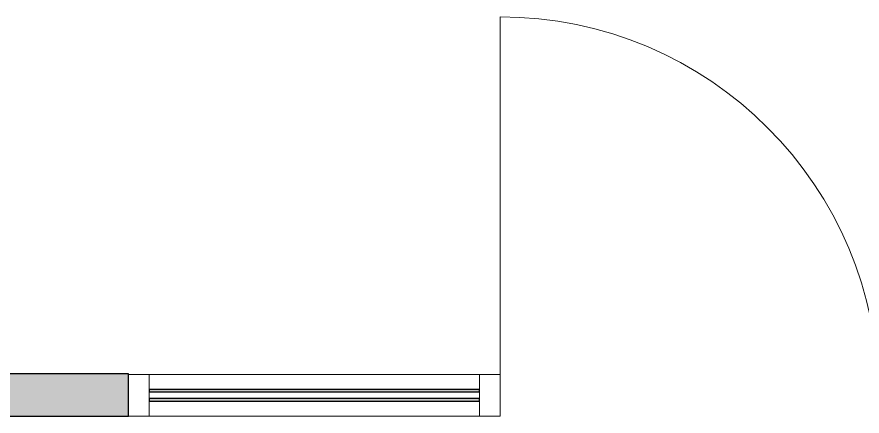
# Model space of a CAD drawing. Header units: millimetres. Extents: x 155927 to 317870, y -36033 to 97293.
# Drawn here: x 192182 to 194217, y 28408 to 29368 of the extents above; entities that cross this region are included whole.
import ezdxf

# ---------------------------------------------------------------- set-up
doc = ezdxf.new("R2010")
doc.units = ezdxf.units.MM
doc.header["$MEASUREMENT"] = 0
for name, color, linetype, lineweight in [('A-DOOR', 4, 'CONTINUOUS', 9), ('A-GLAZ-CURT', 7, 'CONTINUOUS', 9), ('A-GLAZ-CWMG', 7, 'CONTINUOUS', 9), ('A-WALL-PATT', 7, 'CONTINUOUS', 9), ('I-WALL', 7, 'CONTINUOUS', 9)]:
    doc.layers.add(name, color=color, linetype=linetype, lineweight=lineweight)

msp = doc.modelspace()

# ---------------------------------------------------------------- hatches: boundary and pattern name
at = {"layer": 'A-GLAZ-CURT'}
h = msp.add_hatch(color=256, dxfattribs=at)
h.paths.add_polyline_path([(193295.8, 28443.6), (193295.8, 28449.6), (192500.8, 28449.6), (192500.8, 28443.6)], flags=0)
h.paths.add_polyline_path([(193295.8, 28465.6), (193295.8, 28471.6), (192500.8, 28471.6), (192500.8, 28465.6)], flags=0)
at = {"layer": 'A-WALL-PATT'}
h = msp.add_hatch(color=256, dxfattribs=at)
h.paths.add_polyline_path([(198274.8, 28407.6), (198274.8, 28509.6), (198150.8, 28509.6), (198150.8, 28407.6)], flags=0)
h.paths.add_polyline_path([(195450.8, 28407.6), (195450.8, 28509.6), (195150.8, 28509.6), (195150.8, 28407.6)], flags=0)
h.paths.add_polyline_path([(192450.8, 28407.6), (192450.8, 28509.6), (192150.8, 28509.6), (192150.8, 28407.6)], flags=0)
h.paths.add_polyline_path([(189351.8, 28407.6), (189450.8, 28407.6), (189450.8, 28509.6), (189351.8, 28509.6)], flags=0)

# ---------------------------------------------------------------- linework, layer by layer
at = {"layer": 'A-DOOR', "lineweight": 20}
msp.add_line((193345.8, 28457.6), (193345.8, 29367.6), dxfattribs=at)
at = {"layer": 'A-DOOR'}
msp.add_arc((193345.8, 28457.6), 910, 0, 90, dxfattribs=at)
at = {"layer": 'A-GLAZ-CURT', "lineweight": 30}
for p, q in [((193295.8, 28471.6), (192500.8, 28471.6)), ((192500.8, 28471.6), (192500.8, 28465.6)), ((192500.8, 28465.6), (193295.8, 28465.6)), ((193295.8, 28465.6), (193295.8, 28471.6)), ((193295.8, 28449.6), (192500.8, 28449.6)), ((192500.8, 28449.6), (192500.8, 28443.6)), ((192500.8, 28443.6), (193295.8, 28443.6)), ((193295.8, 28443.6), (193295.8, 28449.6))]:
    msp.add_line(p, q, dxfattribs=at)
at = {"layer": 'A-GLAZ-CWMG', "lineweight": 20}
for p, q in [((192500.8, 28507.6), (192450.8, 28507.6)), ((192450.8, 28507.6), (192450.8, 28407.6)), ((192500.8, 28407.6), (192500.8, 28507.6)), ((192450.8, 28407.6), (192500.8, 28407.6))]:
    msp.add_line(p, q, dxfattribs=at)
at = {"layer": 'A-GLAZ-CWMG'}
for p, q in [((193295.8, 28507.6), (192500.8, 28507.6)), ((193295.8, 28407.6), (192500.8, 28407.6))]:
    msp.add_line(p, q, dxfattribs=at)
at = {"layer": 'A-GLAZ-CWMG', "lineweight": 20, "extrusion": (0, 0, -1)}
for p, q in [((193345.8, 28507.6), (193295.8, 28507.6)), ((193295.8, 28507.6), (193295.8, 28407.6)), ((193345.8, 28407.6), (193345.8, 28507.6)), ((193295.8, 28407.6), (193345.8, 28407.6))]:
    msp.add_line(p, q, dxfattribs=at)
at = {"layer": 'I-WALL', "lineweight": 30}
for p, q in [((192450.8, 28509.6), (192150.8, 28509.6)), ((192450.8, 28407.6), (192450.8, 28509.6)), ((192150.8, 28407.6), (192450.8, 28407.6))]:
    msp.add_line(p, q, dxfattribs=at)

doc.saveas('drawing.dxf')
